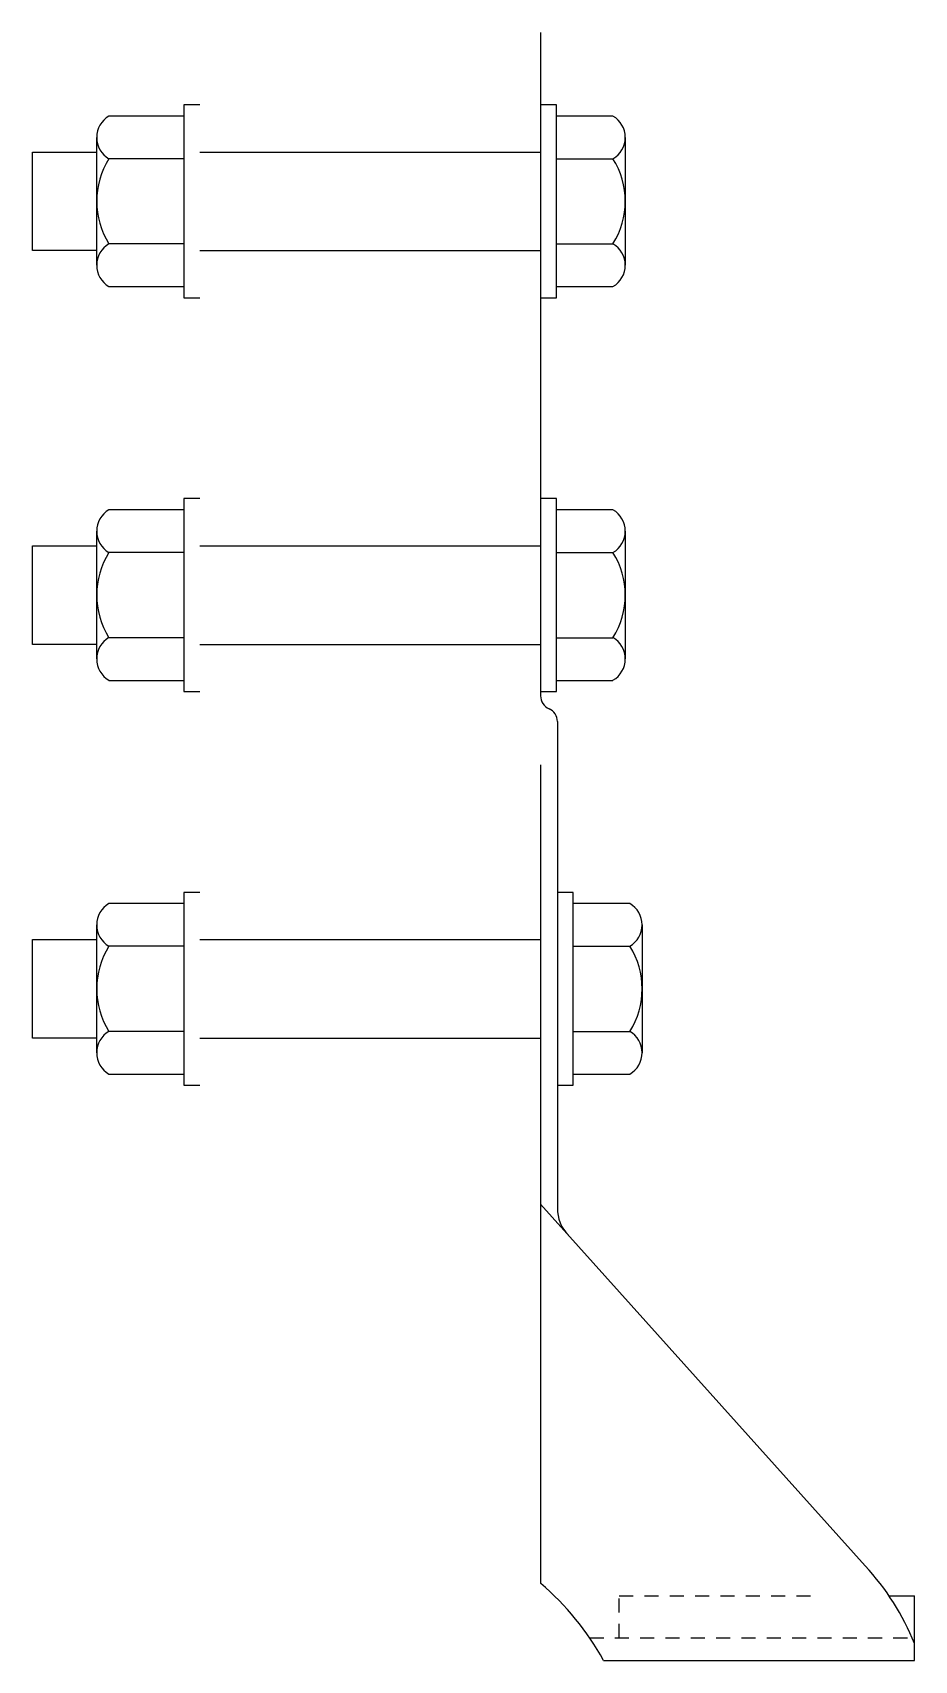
# Model space of a CAD drawing. Extents: x -4.5 to 3.4, y 0 to 14.5.
import ezdxf

# ---------------------------------------------------------------- set-up
doc = ezdxf.new("R2010")
doc.units = 0
doc.header["$MEASUREMENT"] = 0
doc.linetypes.add('HIDDEN2', pattern=[0.1875, 0.125, -0.0625])
doc.layers.get('0').update_dxf_attribs({"linetype": 'CONTINUOUS'})
doc.layers.add('S-Ablt', color=1, linetype='CONTINUOUS')

msp = doc.modelspace()

# ---------------------------------------------------------------- linework, layer by layer
at = {"color": 0}
for p, q in [((0.03, 14.5), (0.03, 8.604)), ((0.18, 8.375), (0.18, 4.05)), ((0.03, 7.99), (0.03, 0.713)), ((0.03, 4.087), (2.917, 0.87)), ((3.128, 0.605), (3.354, 0.605)), ((3.354, 0.03), (3.354, 0.605)), ((0.588, 0.03), (3.354, 0.03))]:
    msp.add_line(p, q, dxfattribs=at)
at = {"linetype": 'HIDDEN2'}
for p, q in [((0.729, 0.605), (2.483, 0.605)), ((0.729, 0.23), (0.729, 0.605)), ((0.466, 0.23), (3.354, 0.23))]:
    msp.add_line(p, q, dxfattribs=at)
at = {"color": 0}
for centre, radius, start, end in [((0.155, 8.604), 0.125, 180, 246.4218), ((0.055, 8.375), 0.125, 360, 66.4218), ((0.494, 4.039), 0.314, 177.9949, 226.3985), ((1.271, -0.657), 2.245, 21.8818, 42.8489), ((-1.49, -1.098), 2.365, 28.5007, 49.9856)]:
    msp.add_arc(centre, radius, start, end, dxfattribs=at)
at = {"layer": 'S-Ablt'}
for p, q in [((-3.141, 13.758), (-3.808, 13.758)), ((-3, 13.857), (-3.141, 13.857)), ((-3.141, 13.857), (-3.141, 12.143)), ((0.171, 13.857), (0.03, 13.857)), ((0.171, 12.143), (0.171, 13.857)), ((0.673, 13.758), (0.171, 13.758)), ((-3.917, 12.432), (-3.917, 13.568)), ((0.783, 13.568), (0.783, 12.432)), ((-4.487, 13.438), (-3.917, 13.438)), ((-4.487, 12.562), (-4.487, 13.438)), ((-3.141, 13.379), (-3.808, 13.379)), ((0.171, 13.379), (0.673, 13.379)), ((-3.141, 12.621), (-3.808, 12.621)), ((0.171, 12.621), (0.673, 12.621)), ((-3.917, 12.562), (-4.487, 12.562)), ((-3.808, 12.242), (-3.141, 12.242)), ((0.171, 12.242), (0.673, 12.242)), ((-3.141, 12.143), (-3, 12.143)), ((0.03, 12.143), (0.171, 12.143)), ((-3, 10.357), (-3.141, 10.357)), ((-3.141, 10.357), (-3.141, 8.643)), ((0.171, 10.357), (0.03, 10.357)), ((0.171, 8.643), (0.171, 10.357)), ((-3.141, 10.258), (-3.808, 10.258)), ((0.673, 10.258), (0.171, 10.258)), ((-3.917, 8.932), (-3.917, 10.068)), ((0.783, 10.068), (0.783, 8.932)), ((-4.487, 9.938), (-3.917, 9.938)), ((-4.487, 9.062), (-4.487, 9.938)), ((-3.141, 9.879), (-3.808, 9.879)), ((0.171, 9.879), (0.673, 9.879)), ((-3.141, 9.121), (-3.808, 9.121)), ((0.171, 9.121), (0.673, 9.121)), ((-3.917, 9.062), (-4.487, 9.062)), ((-3.808, 8.742), (-3.141, 8.742)), ((0.171, 8.742), (0.673, 8.742)), ((-3.141, 8.643), (-3, 8.643)), ((0.03, 8.643), (0.171, 8.643)), ((-3, 6.857), (-3.141, 6.857)), ((-3.141, 6.857), (-3.141, 5.143)), ((0.321, 6.857), (0.18, 6.857)), ((0.321, 5.143), (0.321, 6.857)), ((-3.141, 6.758), (-3.808, 6.758)), ((0.823, 6.758), (0.321, 6.758)), ((-3.917, 5.432), (-3.917, 6.568)), ((0.933, 6.568), (0.933, 5.432)), ((-4.487, 6.438), (-3.917, 6.438)), ((-4.487, 5.562), (-4.487, 6.438)), ((-3.141, 6.379), (-3.808, 6.379)), ((0.321, 6.379), (0.823, 6.379)), ((-3.917, 5.562), (-4.487, 5.562)), ((-3.141, 5.621), (-3.808, 5.621)), ((0.321, 5.621), (0.823, 5.621)), ((-3.808, 5.242), (-3.141, 5.242)), ((0.321, 5.242), (0.823, 5.242)), ((-3.141, 5.143), (-3, 5.143)), ((0.18, 5.143), (0.321, 5.143))]:
    msp.add_line(p, q, dxfattribs=at)
at = {"layer": 'S-Ablt', "linetype": 'ByBlock'}
for p, q in [((-3, 13.438), (0.03, 13.438)), ((-3, 12.562), (0.03, 12.562)), ((-3, 9.938), (0.03, 9.938)), ((-3, 9.062), (0.03, 9.062)), ((-3, 6.438), (0.03, 6.438)), ((-3, 5.562), (0.03, 5.562))]:
    msp.add_line(p, q, dxfattribs=at)
at = {"layer": 'S-Ablt'}
for centre, radius, start, end in [((-3.698, 13.568), 0.219, 120.0002, 239.9998), ((0.564, 13.568), 0.219, 300.0002, 59.9998), ((-3.206, 13), 0.711, 147.7959, 212.2041), ((0.072, 13), 0.711, 327.7959, 32.2041), ((-3.698, 12.432), 0.219, 120.0002, 239.9998), ((0.564, 12.432), 0.219, 300.0002, 59.9998), ((-3.698, 10.068), 0.219, 120.0002, 239.9998), ((0.564, 10.068), 0.219, 300.0002, 59.9998), ((-3.206, 9.5), 0.711, 147.7959, 212.2041), ((0.072, 9.5), 0.711, 327.7959, 32.2041), ((-3.698, 8.932), 0.219, 120.0002, 239.9998), ((0.564, 8.932), 0.219, 300.0002, 59.9998), ((-3.698, 6.568), 0.219, 120.0002, 239.9998), ((0.714, 6.568), 0.219, 300.0002, 59.9998), ((-3.206, 6), 0.711, 147.7959, 212.2041), ((0.222, 6), 0.711, 327.7959, 32.2041), ((-3.698, 5.432), 0.219, 120.0002, 239.9998), ((0.714, 5.432), 0.219, 300.0002, 59.9998)]:
    msp.add_arc(centre, radius, start, end, dxfattribs=at)

doc.saveas('drawing.dxf')
